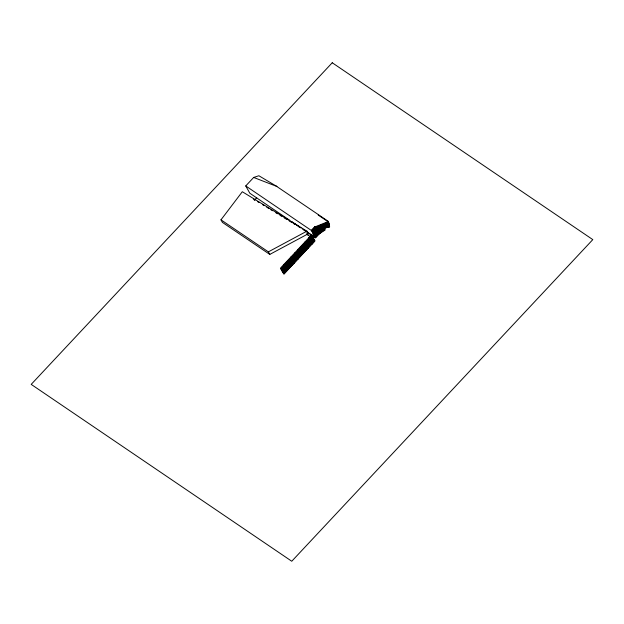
<?xml version="1.0" encoding="UTF-8"?>
<svg xmlns="http://www.w3.org/2000/svg" width="624" height="624" viewBox="0 0 624 624"><rect width="100%" height="100%" fill="white"/><g stroke="black" fill="none" stroke-linecap="round" stroke-linejoin="round"><path stroke-width="0.94" d="M281.299 269.303L282.087 267.751L311.86 235.521M282.188 270.894L285.425 266.674L310.011 240.575M283.093 272.516L283.865 270.933L310.791 242.003M286.603 268.772C294.302 259.795 302.726 251.004 311.08 242.518M303.475 229.648L315.479 237.799L324.527 228.134L325.627 225.966L329.09 225.061M313.248 233.236L318.63 227.487L326.641 224.258L326.274 224.936L320.19 227.393L319.207 227.253M275.941 185.905L328.45 221.465L328.996 223.915L326.617 224.273L326.243 224.944L328.793 224.515M322.764 227.939L315.229 235.997L314.675 234.998L321.594 227.596L322.585 227.737L325.268 226.652L325.611 225.982L321.368 227.854M329.113 224.429L326.274 225.163L325.65 226.223L329.308 225.28L329.113 224.429L326.539 224.383M220.974 219.835L242.307 191.732L306.922 231.153L308.35 233.711L269.794 254.413L222.401 222.386L220.974 219.835L268.367 251.862L269.794 254.413M311.867 243.929L308.576 238.048L311.953 244.054L314.824 240.817L283.928 274.006L314.886 240.926L311.532 234.936L306.501 231.52M287.368 270.145L286.993 269.794L290.152 266.425L290.753 266.526L290.293 265.317M289.864 220.405L249.834 193.237L245.747 185.929L253.679 177.45L258.882 175.75L276.9 186.475L253.679 177.45M254.319 200.265L256.714 197.707M315.479 237.799L311.399 230.49L314.621 227.05L328.45 221.465L326.641 224.258M311.446 230.576L314.73 227.058M315.799 227.175L312.702 230.482L313.342 231.629L317.343 227.347L327.374 223.306M317.452 227.362L313.225 231.878L312.491 230.576L315.689 227.167L328.481 222.136M312.944 232.705L316.891 228.493L317.101 228.875L313.162 233.087M311.532 234.936L280.574 268.008L281.471 269.607L312.382 236.48M311.649 235.178L308.771 238.36M308.74 238.337L311.68 235.193M320.198 227.659L314.168 234.101L313.63 233.119L319.098 227.276L320.065 227.378L314.207 233.953L320.065 227.378L319.823 226.801L320.104 227.651L322.6 227.674L315.253 235.825L322.6 227.674M313.427 233.563L319.137 227.542L314.621 227.05M280.925 268.663L308.974 238.719M311.75 235.794L312.936 237.83L311.891 235.802M312.858 234.764L281.026 268.819C290.94 259.342 299.598 248.797 309.278 239.304M309.192 239.117L312.117 235.981M282.282 271.058L313.256 238.048L282.36 271.198L281.19 269.42L312.257 236.223M281.354 269.435L309.496 239.655M312.257 236.449L313.248 235.388M281.385 269.467L313.271 235.435L314.691 237.19L313.825 236.387M314.129 234.819L320.775 227.721M281.486 269.95L284.638 266.581L285.246 266.682L284.856 265.988L284.349 266.05L284.638 266.581M288.148 262.829L287.851 262.306L288.358 262.244L288.748 262.938L288.148 262.829L284.989 266.198L285.379 266.542M291.65 259.093L291.353 258.562L291.86 258.5L292.25 259.194L291.65 259.093L288.499 262.462L288.881 262.798M292.383 259.054L292.001 258.718L295.152 255.349L295.753 255.45L295.37 254.756L294.856 254.818L295.152 255.349M299.005 250.871L299.263 251.706L298.654 251.605L295.503 254.974L295.885 255.31M305.666 244.117L305.37 243.594L305.877 243.524L306.267 244.218L305.666 244.117L302.507 247.486L302.897 247.822L302.219 246.964L302.765 247.962L302.156 247.861L299.005 251.23L299.387 251.566M309.169 240.373L308.872 239.85L309.379 239.78L309.769 240.482L309.169 240.373L306.01 243.742L306.4 244.085M309.668 239.967L312.601 236.839M314.309 235.131L321.196 227.768M315.073 234.569L315.112 235.669M318.217 231.215L321.61 227.588M314.738 235.123L321.578 227.815M281.853 270.301L312.866 237.315L281.915 270.41C291.814 260.926 300.534 250.38 310.159 240.872M310.175 240.903L313.115 237.76M282.758 271.877L282.079 271.011L310.214 240.942M282.376 271.541L285.527 268.172L286.135 268.273L285.878 267.439M289.38 263.695L289.637 264.529L289.037 264.428L285.878 267.797L286.268 268.133M292.539 260.684L292.243 260.153L292.757 260.091L293.14 260.785L292.539 260.684L289.388 264.053L289.77 264.389M293.272 260.645L292.89 260.309L296.041 256.94L296.642 257.041L296.384 256.207M299.543 253.196L299.255 252.673L299.762 252.603L300.152 253.297L299.543 253.196L296.392 256.565L296.774 256.901M306.899 244.982L307.156 245.817L306.556 245.708L303.397 249.077L303.787 249.421L303.108 248.555L303.654 249.561L303.046 249.452L299.894 252.821L300.277 253.157M310.058 241.964L309.761 241.441L310.268 241.379L310.658 242.073L310.058 241.964L306.907 245.333L307.289 245.677M323.552 228.025L319.316 232.549L319.605 233.072L324.246 228.103M324.386 228.119L315.619 237.487L311.594 230.279M283.07 272.501L314.051 239.444M283.881 273.874L283.023 272.696L286.65 269.201M290.16 265.457L286.533 268.952L287.251 270.27L286.174 269.326M294.388 262.642L293.537 261.464L297.164 257.977M296.689 258.094L297.765 259.038L297.04 257.728L300.667 254.233M302.437 251.956L304.177 250.489M303.701 250.614L304.769 251.558L304.044 250.24L307.679 246.745M283.023 272.696L314.207 239.717L311.298 242.876M283.491 273.538L286.65 270.169M293.654 262.681L293.186 261.838L293.662 261.713L294.255 262.782L293.654 262.681L290.503 266.05L290.885 266.386M294.005 262.306L297.157 258.937M300.799 254.093L301.267 255.302L300.659 255.193L297.508 258.562L297.89 258.905M304.169 251.449L301.01 254.818L301.4 255.161M307.804 246.605L308.272 247.814L307.671 247.705L304.52 251.074L304.902 251.417L304.044 250.24M311.173 243.961L310.705 243.126L311.181 243.001L311.774 244.07L311.173 243.961L308.022 247.33L308.404 247.673M326.414 224.234L326.274 225.163L320.104 227.651M286.58 268.741L282.812 272.009L313.747 238.891L282.742 271.892L283.265 272.821M322.67 229.398L324.199 228.392L325.104 230.006L318.209 234.515M319.535 233.142L324.893 229.632M268.367 251.862L306.922 231.153M322.99 227.846L329.425 225.802L329.651 226.816L324.527 228.134L322.483 227.791M319.067 227.534L326.687 224.461L325.993 224.578L326.274 225.163M321.017 227.627L328.996 224.656M321.438 227.674L325.845 225.896M322.647 227.932L329.269 225.896L329.472 226.785L324.597 228.017L322.889 227.83M323.068 227.978L329.316 226.075M324.496 228.01L329.456 226.715M328.754 223.361L323.193 225.646M329.129 225.248L325.627 225.966M327.327 223.376L328.669 222.971M325.237 226.652L328.715 225.763M326.243 225.225L328.965 224.531M328.887 225.194L327.935 225.638M306.766 245.123L306.259 245.185L306.556 245.708M302.375 247.268L301.868 247.33L302.156 247.861M303.264 248.859L302.757 248.929L303.046 249.452M298.873 251.012L298.366 251.074L298.654 251.605M296.26 256.347L295.745 256.409L296.041 256.94M289.247 263.835L288.74 263.897L289.037 264.428M285.745 267.579L285.238 267.641L285.527 268.172M321.469 227.737L322.569 227.705M324.831 226.832L325.268 226.871M316.04 227.081L319.309 227.44M320.44 227.565L321.922 227.729M314.878 226.941L315.931 227.066M329.308 225.28L328.364 225.085L328.84 225.404M328.957 225.927L328.598 225.241M291.993 258.359L292.001 258.718M292.882 259.951L292.89 260.309M253.367 199.048L255.029 200.062M257.525 201.583L259.194 202.597M262.517 204.633L264.178 205.647M266.674 207.168L269.17 208.689M270.839 209.711L272.501 210.725M275.831 212.753L277.493 213.767M279.989 215.296L281.65 216.31M284.146 217.831L286.642 219.352M289.138 220.873L291.634 222.401M293.303 223.415L294.965 224.429M298.295 226.457L299.957 227.479M302.453 229L304.114 230.014M306.361 234.039L310.12 236.473M290.909 221.489L299.169 226.559M318.201 215.054L328.411 221.98M245.747 185.929L311.399 230.49M313.63 233.119L314.207 233.953M291.463 221.497L301.072 228.017M312.975 237.549L310.097 240.724L313.981 236.707L314.379 237.019L314.168 236.644M313.599 238.657L310.666 241.784M314.395 240.061L311.47 243.188M328.871 223.899L328.271 221.458L328.778 223.727M307.125 233.446L308.03 235.053M305.105 241.808L308.451 247.798M307.203 246.87L307.671 247.705M301.595 245.552L304.949 251.542M298.093 249.296L301.447 255.286M300.191 254.358L300.659 255.193M294.59 253.04L297.944 259.03M291.088 256.776L294.434 262.774M287.586 260.52L290.932 266.518M289.684 265.582L290.152 266.425M284.084 264.264L287.43 270.262M329.254 225.732L329.464 226.629M328.957 224.476L329.144 225.326M328.552 224.351L328.435 223.813L327.257 224.359M328.965 224.367L329.129 225.108M332.241 62.759L31.2 384.384L291.759 561.241L592.8 239.616L332.241 62.759M312.718 237.081L309.832 240.263L312.718 237.081M313.459 238.384L310.526 241.527L313.474 238.415M313.856 239.117L310.97 242.299L313.903 239.171M314.519 240.302L311.633 243.485L314.558 240.357M314.668 240.536L311.727 243.68L314.636 240.521"/></g></svg>
